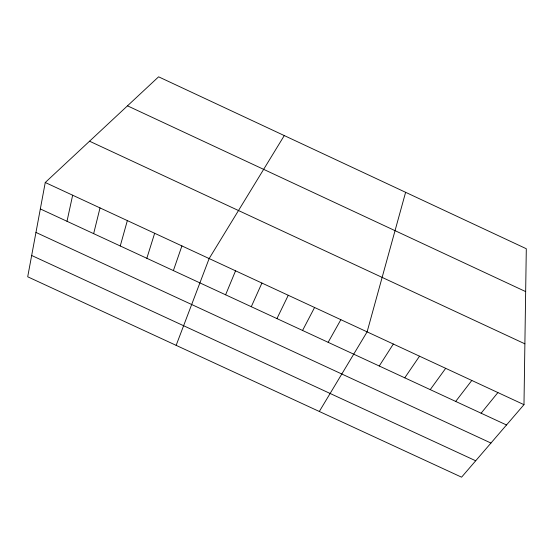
<?xml version="1.0" encoding="UTF-8"?>
<svg xmlns="http://www.w3.org/2000/svg" width="554" height="554" viewBox="0 0 554 554"><rect width="100%" height="100%" fill="white"/><g stroke="black" fill="none" stroke-linecap="round" stroke-linejoin="round"><path stroke-width="0.83" d="M523.98 404.669L526.3 248.732L158.603 76.819L45.255 182.501L27.7 276.792L461.579 477.181L523.98 404.669L45.255 182.501M67.006 221.295L72.65 195.216M93.647 233.643L100.018 207.916M405.618 192.307L367.108 331.867L319.312 411.477M120.253 245.976L127.344 220.596M146.831 258.296L154.649 233.269M173.381 270.594L181.913 245.921M176.144 345.357L209.149 258.559L284.285 135.578M225.61 294.804L235.554 270.816M251.287 306.701L261.924 283.052M276.938 318.592L288.267 295.275M302.56 330.468L314.575 307.491M328.148 342.324L340.855 319.686M379.248 366.007L393.326 344.034M404.759 377.828L419.516 356.194M430.236 389.635L445.679 368.334M455.686 401.435L471.807 380.459M481.107 413.215L497.908 392.571M35.955 232.431L490.955 443.048M31.668 255.477L475.699 460.776M40.331 208.934L506.501 424.98M127.489 105.828L525.663 291.605M89.54 141.208L524.887 343.833"/></g></svg>
